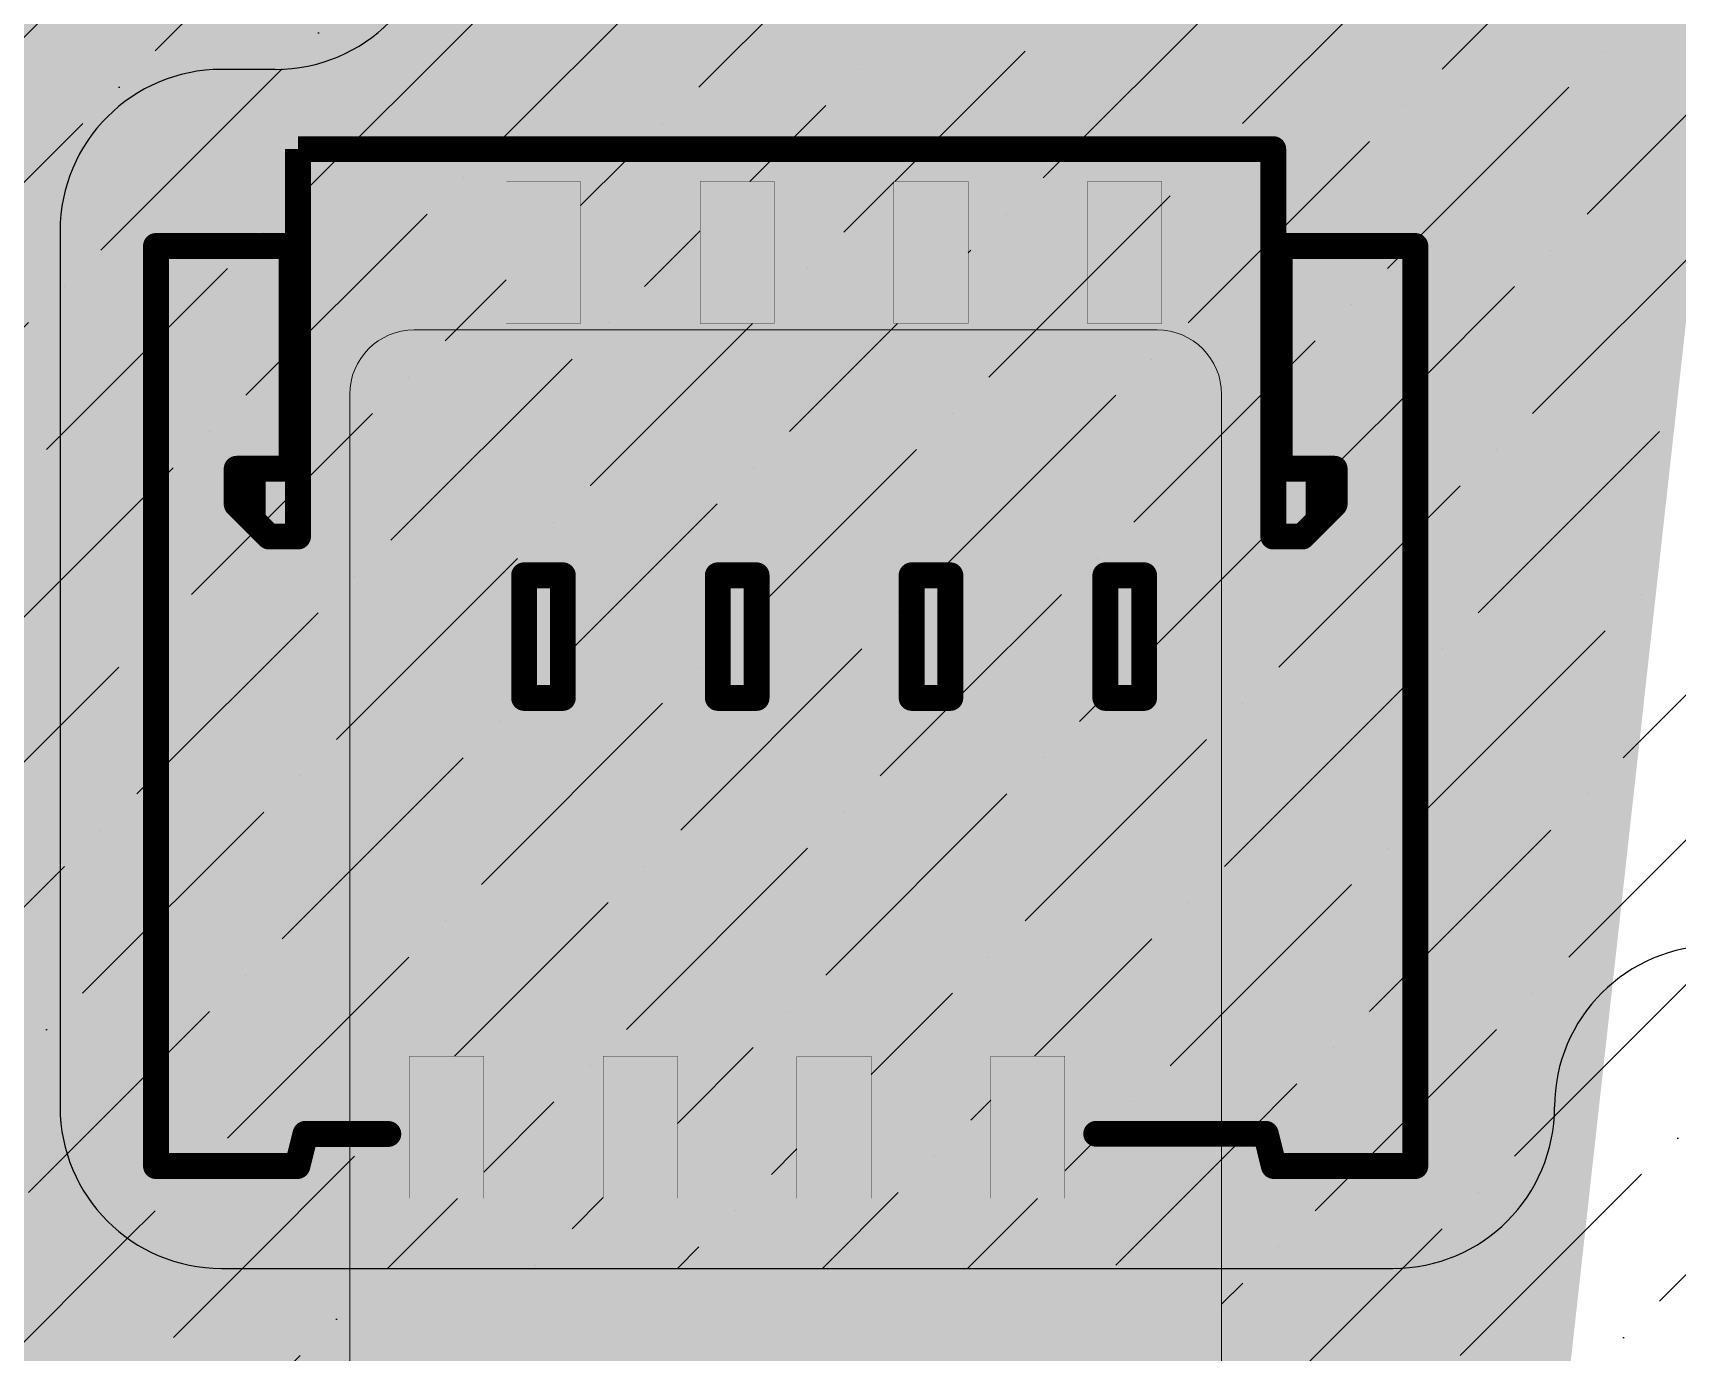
# Model space of a CAD drawing. Header units: millimetres. Extents: x 13 to 345, y 14 to 248.
# Drawn here: x 213.2 to 218.29, y 150.25 to 154.33 of the extents above; entities that cross this region are included whole.
import ezdxf

# ---------------------------------------------------------------- set-up
doc = ezdxf.new("R2010")
doc.units = ezdxf.units.MM
doc.layers.add('FPC', color=30, linetype='Continuous', lineweight=18)

msp = doc.modelspace()

# ---------------------------------------------------------------- hatches: boundary and pattern name
at = {"true_color": 0x2776bb}
h = msp.add_hatch(dxfattribs=at)
h.set_pattern_fill('ANGLE', color=152, scale=0.1)
h.set_pattern_definition([(0, (0, 0), (0, 0.6985), [0.508, -0.1905]), (90, (0, 0), (-0.6985, 4e-17), [0.508, -0.1905])])
h.paths.add_polyline_path([(236.1069, 164.9548, -1), (236.1064, 164.9548, -1), (236.1069, 164.9548), (236.1067, 164.9548, -0.414214), (237.1067, 163.9548), (237.1067, 141.6595, -0.414214), (236.9067, 141.4595), (229.7473, 141.4595, -0.199032), (229.3936, 141.6061), (229.0845, 141.9155), (228.8268, 141.5934, 0.170304), (228.761, 141.406), (228.761, 137.9391, -0.32721), (228.4116, 137.4623), (227.2575, 137.0979, 0.32721), (226.908, 136.6211), (226.908, 136.5795), (242.366, 136.5795), (242.366, 159.7189), (242.366, 166.7692), (242.366, 187.5395), (226.906, 187.5395), (226.906, 165.9548, 0.414382), (227.9066, 164.9548)])
h.paths.add_polyline_path([(231.0297, 187.9981), (235.8728, 187.9981), (235.8728, 190.2954), (231.0297, 190.2954)], flags=9)
h.paths.add_polyline_path([(210.6333, 187.9428), (215.4763, 187.9428), (215.4763, 190.2401), (210.6333, 190.2401)], flags=9)
edge = h.paths.add_edge_path()
edge.add_line((217.251, 141.6387), (217.251, 136.5795))
edge.add_line((217.251, 136.5795), (219.704, 136.5795))
edge.add_line((219.704, 136.5795), (219.704, 136.6211))
edge.add_arc((219.204, 136.6211), 0.5, 0, 72.4744)
edge.add_line((219.3546, 137.0979), (218.2005, 137.4623))
edge.add_arc((218.351, 137.9391), 0.5, 180, 252.4744, ccw=False)
edge.add_line((217.851, 137.9391), (217.851, 141.406))
edge.add_arc((217.551, 141.406), 0.3, 0, 38.6598)
edge.add_line((217.7853, 141.5934), (217.5276, 141.9155))
edge.add_line((217.5276, 141.9155), (217.251, 141.6387))
edge = h.paths.add_edge_path()
edge.add_line((207.2658, 148.2174), (209.5027, 148.2174))
edge.add_line((209.5027, 148.2174), (209.5027, 163.9548))
edge.add_arc((210.5027, 163.9548), 1, 90, 180, ccw=False)
edge.add_line((210.5027, 164.9548), (218.706, 164.9548))
edge.add_arc((218.706, 165.9548), 1, 270, 360)
edge.add_line((219.706, 165.9548), (219.706, 187.5395))
edge.add_line((219.706, 187.5395), (204.246, 187.5395))
edge.add_line((204.246, 187.5395), (204.246, 136.5795))
edge.add_line((204.246, 136.5795), (206.9658, 136.5795))
edge.add_line((206.9658, 136.5795), (206.9658, 147.9174))
edge.add_arc((207.2658, 147.9174), 0.3, 90.0001, 180, ccw=False)
h = msp.add_hatch(color=2)
h.dxf.hatch_style = 1
h.paths.add_polyline_path([(219.206, 189.8395), (227.406, 189.8395)], flags=17)
edge = h.paths.add_edge_path(flags=16)
edge.add_arc((236.1067, 164.9548), 0.000249, 180, 360)
edge.add_arc((236.1067, 164.9548), 0.000249, 360, 540)
edge = h.paths.add_edge_path(flags=17)
edge.add_arc((236.1067, 164.9548), 0.000249, 180, 360)
edge.add_arc((236.1067, 164.9548), 0.000249, 360, 540)
edge = h.paths.add_edge_path()
edge.add_line((219.706, 165.9549), (219.706, 185.8575))
edge.add_arc((219.506, 185.8575), 0.2, 360, 450)
edge.add_line((219.506, 186.0575), (219.206, 186.0575))
edge.add_arc((219.206, 186.2575), 0.2, 180, 270, ccw=False)
edge.add_line((219.006, 186.2575), (219.006, 189.6395))
edge.add_arc((219.206, 189.6395), 0.2, 450, 540, ccw=False)
edge.add_arc((210.5027, 143.8359), 1, 180, 235.767, ccw=False)
edge.add_line((209.5027, 143.8359), (209.5027, 163.9548))
edge.add_arc((210.5027, 163.9548), 1, 90, 180, ccw=False)
edge.add_line((210.5027, 164.9548), (218.706, 164.9548))
edge.add_arc((218.706, 165.9548), 1, 270, 360)
edge.add_line((217.1432, 142.8359), (210.5054, 142.8359))
edge.add_arc((210.5054, 143.8359), 1, 180, 270, ccw=False)
edge.add_line((209.5054, 143.8359), (209.5054, 163.9548))
edge.add_arc((210.5054, 163.9548), 1, 90, 180, ccw=False)
edge.add_line((236.1067, 142.8359), (210.5054, 142.8359))
edge.add_line((229.4689, 142.8359), (236.1067, 142.8359))
edge.add_arc((236.1067, 143.8359), 1, 270, 360)
edge.add_line((237.1067, 143.8359), (237.1067, 163.9548))
edge.add_arc((236.1067, 163.9548), 1, 360, 450)
edge.add_line((226.906, 165.9549), (226.906, 185.8575))
edge.add_arc((227.106, 185.8575), 0.2, 450, 540, ccw=False)
edge.add_line((227.106, 186.0575), (227.406, 186.0575))
edge.add_arc((227.406, 186.2575), 0.2, 270, 360)
edge.add_line((227.606, 186.2575), (227.606, 189.6395))
edge.add_arc((227.406, 189.6395), 0.2, 360, 450)
h = msp.add_hatch(color=2)
h.dxf.hatch_style = 1
h.paths.add_polyline_path([(219.206, 189.8395), (227.406, 189.8395)], flags=17)
edge = h.paths.add_edge_path(flags=16)
edge.add_arc((236.1067, 164.9548), 0.000249, 180, 360)
edge.add_arc((236.1067, 164.9548), 0.000249, 360, 540)
edge = h.paths.add_edge_path(flags=17)
edge.add_arc((236.1067, 164.9548), 0.000249, 180, 360)
edge.add_arc((236.1067, 164.9548), 0.000249, 360, 540)
edge = h.paths.add_edge_path()
edge.add_line((219.706, 165.9549), (219.706, 185.8575))
edge.add_arc((219.506, 185.8575), 0.2, 360, 450)
edge.add_line((219.506, 186.0575), (219.206, 186.0575))
edge.add_arc((219.206, 186.2575), 0.2, 180, 270, ccw=False)
edge.add_line((219.006, 186.2575), (219.006, 189.6395))
edge.add_arc((219.206, 189.6395), 0.2, 450, 540, ccw=False)
edge.add_arc((210.5027, 143.8359), 1, 180, 235.767, ccw=False)
edge.add_line((209.5027, 143.8359), (209.5027, 163.9548))
edge.add_arc((210.5027, 163.9548), 1, 90, 180, ccw=False)
edge.add_line((210.5027, 164.9548), (218.706, 164.9548))
edge.add_arc((218.706, 165.9548), 1, 270, 360)
edge.add_line((217.1432, 142.8359), (210.5054, 142.8359))
edge.add_arc((210.5054, 143.8359), 1, 180, 270, ccw=False)
edge.add_line((209.5054, 143.8359), (209.5054, 163.9548))
edge.add_arc((210.5054, 163.9548), 1, 90, 180, ccw=False)
edge.add_line((236.1067, 142.8359), (210.5054, 142.8359))
edge.add_line((229.4689, 142.8359), (236.1067, 142.8359))
edge.add_arc((236.1067, 143.8359), 1, 270, 360)
edge.add_line((237.1067, 143.8359), (237.1067, 163.9548))
edge.add_arc((236.1067, 163.9548), 1, 360, 450)
edge.add_line((226.906, 165.9549), (226.906, 185.8575))
edge.add_arc((227.106, 185.8575), 0.2, 450, 540, ccw=False)
edge.add_line((227.106, 186.0575), (227.406, 186.0575))
edge.add_arc((227.406, 186.2575), 0.2, 270, 360)
edge.add_line((227.606, 186.2575), (227.606, 189.6395))
edge.add_arc((227.406, 189.6395), 0.2, 360, 450)
edge.add_line((226.906, 185.0575), (219.706, 185.0575))
at = {"true_color": 0xf26722}
h = msp.add_hatch(dxfattribs=at)
h.set_pattern_fill('ANSI36', color=30, scale=0.1, angle=180)
h.set_pattern_definition([(225, (291.20086, 271.86237), (-0.1683798, -0.6173926), [0.79375, -0.15875, 0, -0.15875])])
h.paths.add_polyline_path([(223.2183, 152.0063, -0.414214), (222.7183, 151.5063), (218.4114, 151.5063, 0.414214), (217.9114, 151.0063, -0.414214), (217.4114, 150.5063), (213.7835, 150.5063, -0.414214), (213.2835, 151.0063), (213.2835, 153.72, -0.414214), (213.7835, 154.22), (213.9499, 154.22, 0.414214), (214.4499, 154.72), (214.4499, 161.2894, -0.414214), (214.9499, 161.7894), (222.7183, 161.7894, -0.414214), (223.2183, 161.2894)], flags=16)
h.paths.add_polyline_path([(222.7521, 156.8081), (222.7521, 156.5081), (222.4021, 156.5081), (222.4021, 156.8081)], flags=0)
h.paths.add_polyline_path([(222.7521, 157.2374), (222.4021, 157.2374), (222.4021, 157.5373), (222.7521, 157.5373)], flags=0)
h.paths.add_polyline_path([(222.7521, 156.2082), (222.7521, 155.9082), (222.4021, 155.9082), (222.4021, 156.2082)], flags=0)
h.paths.add_polyline_path([(222.7521, 157.8373), (222.4021, 157.8373), (222.4021, 158.1373), (222.7521, 158.1373)], flags=0)
h.paths.add_polyline_path([(222.7521, 155.4789), (222.7521, 155.179), (222.4021, 155.179), (222.4021, 155.4789)], flags=0)
h.paths.add_polyline_path([(222.7521, 158.5665), (222.4021, 158.5665), (222.4021, 158.8665), (222.7521, 158.8665)], flags=0)
h.paths.add_polyline_path([(222.7521, 154.879), (222.7521, 154.579), (222.4021, 154.579), (222.4021, 154.879)], flags=0)
h.paths.add_polyline_path([(222.7521, 159.1665), (222.4021, 159.1665), (222.4021, 159.4664), (222.7521, 159.4664)], flags=0)
h.paths.add_polyline_path([(222.7521, 154.1498), (222.7521, 153.8498), (222.4021, 153.8498), (222.4021, 154.1498)], flags=0)
h.paths.add_polyline_path([(222.7521, 159.8957), (222.4021, 159.8957), (222.4021, 160.1957), (222.7521, 160.1957)], flags=0)
h.paths.add_polyline_path([(222.7521, 153.5498), (222.7521, 153.2499), (222.4021, 153.2499), (222.4021, 153.5498)], flags=0)
h.paths.add_polyline_path([(222.7521, 160.4956), (222.4021, 160.4956), (222.4021, 160.7956), (222.7521, 160.7956)], flags=0)
h.paths.add_polyline_path([(222.7521, 152.8206), (222.7521, 152.5206), (222.4021, 152.5206), (222.4021, 152.8206)], flags=0)
h.paths.add_polyline_path([(221.9071, 156.8081), (221.9071, 156.5081), (221.5571, 156.5081), (221.5571, 156.8081)], flags=0)
h.paths.add_polyline_path([(221.9071, 156.2082), (221.9071, 155.9082), (221.5571, 155.9082), (221.5571, 156.2082)], flags=0)
h.paths.add_polyline_path([(221.9071, 155.4879), (221.9071, 155.188), (221.5571, 155.188), (221.5571, 155.4879)], flags=0)
h.paths.add_polyline_path([(221.9071, 154.888), (221.9071, 154.588), (221.5571, 154.588), (221.5571, 154.888)], flags=0)
h.paths.add_polyline_path([(222.7521, 152.2207), (222.7521, 151.9207), (222.4021, 151.9207), (222.4021, 152.2207)], flags=0)
h.paths.add_polyline_path([(221.9071, 154.1498), (221.9071, 153.8498), (221.5571, 153.8498), (221.5571, 154.1498)], flags=0)
h.paths.add_polyline_path([(221.9391, 159.8957), (221.5891, 159.8957), (221.5891, 160.1957), (221.9391, 160.1957)], flags=0)
h.paths.add_polyline_path([(221.9071, 153.5498), (221.9071, 153.2499), (221.5571, 153.2499), (221.5571, 153.5498)], flags=0)
h.paths.add_polyline_path([(221.9391, 160.4956), (221.5891, 160.4956), (221.5891, 160.7956), (221.9391, 160.7956)], flags=0)
h.paths.add_polyline_path([(221.9071, 152.8206), (221.9071, 152.5206), (221.5571, 152.5206), (221.5571, 152.8206)], flags=0)
h.paths.add_polyline_path([(221.1101, 156.7388), (220.6101, 156.7388), (220.6101, 157.2388), (221.1101, 157.2388)], flags=0)
h.paths.add_polyline_path([(221.1101, 156.3244), (221.1101, 155.8244), (220.6101, 155.8244), (220.6101, 156.3244)], flags=0)
h.paths.add_polyline_path([(221.0641, 155.4879), (221.0641, 155.188), (220.7141, 155.188), (220.7141, 155.4879)], flags=0)
h.paths.add_polyline_path([(221.9071, 152.2207), (221.9071, 151.9207), (221.5571, 151.9207), (221.5571, 152.2207)], flags=0)
h.paths.add_polyline_path([(221.0641, 154.888), (221.0641, 154.588), (220.7141, 154.588), (220.7141, 154.888)], flags=0)
h.paths.add_polyline_path([(220.9351, 159.9326), (220.6351, 159.9326), (220.6351, 160.1626), (220.9351, 160.1626)], flags=0)
h.paths.add_polyline_path([(220.9351, 160.3126), (220.6351, 160.3126), (220.6351, 160.5426), (220.9351, 160.5426)], flags=0)
h.paths.add_polyline_path([(220.6081, 154.1498), (220.6081, 153.8498), (220.2581, 153.8498), (220.2581, 154.1498)], flags=0)
h.paths.add_polyline_path([(220.6081, 153.5498), (220.6081, 153.2499), (220.2581, 153.2499), (220.2581, 153.5498)], flags=0)
h.paths.add_polyline_path([(219.9701, 156.3798), (219.4701, 156.3798), (219.4701, 156.8798), (219.9701, 156.8798)], flags=0)
h.paths.add_polyline_path([(220.6081, 152.8206), (220.6081, 152.5206), (220.2581, 152.5206), (220.2581, 152.8206)], flags=0)
h.paths.add_polyline_path([(219.9701, 155.9654), (219.9701, 155.4654), (219.4701, 155.4654), (219.4701, 155.9654)], flags=0)
h.paths.add_polyline_path([(220.1381, 159.9164), (219.6381, 159.9164), (219.6381, 160.4164), (220.1381, 160.4164)], flags=0)
h.paths.add_polyline_path([(220.6081, 152.2207), (220.6081, 151.9207), (220.2581, 151.9207), (220.2581, 152.2207)], flags=0)
h.paths.add_polyline_path([(220.1381, 160.8308), (219.6381, 160.8308), (219.6381, 161.3308), (220.1381, 161.3308)], flags=0)
h.paths.add_polyline_path([(219.8031, 153.8796), (219.8031, 153.6496), (219.5031, 153.6496), (219.5031, 153.8796)], flags=0)
h.paths.add_polyline_path([(219.8031, 153.4996), (219.8031, 153.2696), (219.5031, 153.2696), (219.5031, 153.4996)], flags=0)
h.paths.add_polyline_path([(219.2221, 157.6416, 1), (219.2621, 157.6416, 1)], flags=0)
h.paths.add_polyline_path([(219.8534, 152.8206), (219.8534, 152.5206), (219.5034, 152.5206), (219.5034, 152.8206)], flags=0)
h.paths.add_polyline_path([(218.9071, 157.8616, -1), (219.1371, 157.8616, -1)], flags=0)
h.paths.add_polyline_path([(218.9071, 158.2616, -1), (219.1371, 158.2616, -1)], flags=0)
h.paths.add_polyline_path([(219.8534, 152.2207), (219.8534, 151.9207), (219.5034, 151.9207), (219.5034, 152.2207)], flags=0)
h.paths.add_polyline_path([(218.9071, 158.6616, -1), (219.1371, 158.6616, -1)], flags=0)
h.paths.add_polyline_path([(218.9071, 159.0616, -1), (219.1371, 159.0616, -1)], flags=0)
h.paths.add_polyline_path([(218.8906, 156.3798), (218.3906, 156.3798), (218.3906, 156.8798), (218.8906, 156.8798)], flags=0)
h.paths.add_polyline_path([(219.2441, 159.9164), (218.7441, 159.9164), (218.7441, 160.4164), (219.2441, 160.4164)], flags=0)
h.paths.add_polyline_path([(218.8906, 155.9654), (218.8906, 155.4654), (218.3906, 155.4654), (218.3906, 155.9654)], flags=0)
h.paths.add_polyline_path([(219.0961, 154.1498), (219.0961, 153.8498), (218.7461, 153.8498), (218.7461, 154.1498)], flags=0)
h.paths.add_polyline_path([(219.0961, 153.5498), (219.0961, 153.2499), (218.7461, 153.2499), (218.7461, 153.5498)], flags=0)
h.paths.add_polyline_path([(218.5071, 157.8616, -1), (218.7371, 157.8616, -1)], flags=0)
h.paths.add_polyline_path([(218.5071, 158.2616, -1), (218.7371, 158.2616, -1)], flags=0)
h.paths.add_polyline_path([(219.2441, 160.8308), (218.7441, 160.8308), (218.7441, 161.3308), (219.2441, 161.3308)], flags=0)
h.paths.add_polyline_path([(218.5071, 158.6616, -1), (218.7371, 158.6616, -1)], flags=0)
h.paths.add_polyline_path([(218.5071, 159.0616, -1), (218.7371, 159.0616, -1)], flags=0)
h.paths.add_polyline_path([(219.0961, 152.8206), (219.0961, 152.5206), (218.7461, 152.5206), (218.7461, 152.8206)], flags=0)
h.paths.add_polyline_path([(219.0961, 152.2207), (219.0961, 151.9207), (218.7461, 151.9207), (218.7461, 152.2207)], flags=0)
h.paths.add_polyline_path([(218.1071, 157.8616, -1), (218.3371, 157.8616, -1)], flags=0)
h.paths.add_polyline_path([(218.1071, 158.2616, -1), (218.3371, 158.2616, -1)], flags=0)
h.paths.add_polyline_path([(218.1071, 158.6616, -1), (218.3371, 158.6616, -1)], flags=0)
h.paths.add_polyline_path([(218.1071, 159.0616, -1), (218.3371, 159.0616, -1)], flags=0)
h.paths.add_polyline_path([(218.3991, 159.9427), (218.0491, 159.9427), (218.0491, 160.2427), (218.3991, 160.2427)], flags=0)
h.paths.add_polyline_path([(217.7071, 157.8616, -1), (217.9371, 157.8616, -1)], flags=0)
h.paths.add_polyline_path([(218.3991, 160.5426), (218.0491, 160.5426), (218.0491, 160.8426), (218.3991, 160.8426)], flags=0)
h.paths.add_polyline_path([(217.7071, 158.2616, -1), (217.9371, 158.2616, -1)], flags=0)
h.paths.add_polyline_path([(217.7071, 158.6616, -1), (217.9371, 158.6616, -1)], flags=0)
h.paths.add_polyline_path([(217.8111, 156.3798), (217.3111, 156.3798), (217.3111, 156.8798), (217.8111, 156.8798)], flags=0)
h.paths.add_polyline_path([(217.8111, 155.9654), (217.8111, 155.4654), (217.3111, 155.4654), (217.3111, 155.9654)], flags=0)
h.paths.add_polyline_path([(217.7071, 159.0616, -1), (217.9371, 159.0616, -1)], flags=0)
h.paths.add_polyline_path([(217.6911, 159.9164), (217.1911, 159.9164), (217.1911, 160.4164), (217.6911, 160.4164)], flags=0)
h.paths.add_polyline_path([(217.5362, 159.4145, -0.574069), (217.4415, 159.3592, -0.574069), (217.3468, 159.4145, -0.574069), (217.4415, 159.4698, -0.574069)], flags=0)
h.paths.add_polyline_path([(217.4727, 159.4145, -1), (217.4103, 159.4145, -1)], flags=0)
h.paths.add_polyline_path([(217.0603, 152.7732, 1), (217.0203, 152.7732, 1)], flags=0)
h.paths.add_polyline_path([(217.0203, 153.0132, -1), (217.0603, 153.0132, -1)], flags=0)
h.paths.add_polyline_path([(217.0221, 150.8232, 1), (217.0621, 150.8232, 1)], flags=0)
h.paths.add_polyline_path([(217.5003, 153.6732, -1), (217.4603, 153.6732, -1)], flags=0)
h.paths.add_polyline_path([(217.6911, 160.8308), (217.1911, 160.8308), (217.1911, 161.3308), (217.6911, 161.3308)], flags=0)
h.paths.add_polyline_path([(216.8442, 160.0182, -1.390484), (216.7903, 160.0363), (214.5378, 160.0363), (214.5257, 160.0182), (216.7842, 160.0182, -1)], flags=0)
h.paths.add_polyline_path([(216.8143, 160.0482), (216.8143, 159.9882, 0.996619)], flags=0)
h.paths.add_polyline_path([(216.8442, 156.8963, -1), (216.7842, 156.8963, -1)], flags=0)
h.paths.add_polyline_path([(214.0003, 153.0132, 0.629016), (213.9803, 152.9832, 1), (214.0203, 152.9832, 0.629016), (214.0403, 153.0132, 1)], flags=0)
h.paths.add_polyline_path([(217.0603, 153.9732, -1), (217.0203, 153.9732, -1)], flags=0)
h.paths.add_polyline_path([(217.2103, 152.9832, 1), (217.2503, 152.9832, 1)], flags=0)
h.paths.add_polyline_path([(217.2503, 152.9832, -1), (217.2103, 152.9832, -1)], flags=0)
h.paths.add_polyline_path([(217.2503, 152.8732, -1), (217.2103, 152.8732, -1)], flags=0)
h.paths.add_polyline_path([(217.1503, 152.7732, -1), (217.1103, 152.7732, -1)], flags=0)
h.paths.add_polyline_path([(216.5771, 157.1066), (214.7771, 157.1066), (214.7771, 157.9066), (216.5771, 157.9066)], flags=0)
h.paths.add_polyline_path([(217.0603, 152.7732, -1), (217.0203, 152.7732, -1)], flags=0)
h.paths.add_polyline_path([(216.4451, 156.6936), (216.4451, 156.0936), (216.0451, 156.0936), (216.0451, 156.6936)], flags=0)
h.paths.add_polyline_path([(216.4583, 155.8296), (216.4583, 155.3296), (215.9583, 155.3296), (215.9583, 155.8296)], flags=0)
h.paths.add_polyline_path([(216.6955, 153.8732, -1), (216.695, 153.8732, -1)], flags=0)
h.paths.add_polyline_path([(216.6955, 153.4332, -1), (216.695, 153.4332, -1)], flags=0)
h.paths.add_polyline_path([(216.4653, 153.8732), (216.4655, 153.8732, -0.414214), (216.4653, 153.873), (216.4653, 153.4332), (216.4655, 153.4332, -0.415709), (216.4653, 153.433)], flags=0)
h.paths.add_polyline_path([(216.4655, 153.4332, -1), (216.465, 153.4332, -1)], flags=0)
h.paths.add_polyline_path([(216.4655, 153.8732, -1), (216.465, 153.8732, -1)], flags=0)
h.paths.add_polyline_path([(216.5771, 159.0066), (214.7771, 159.0066), (214.7771, 159.8066), (216.5771, 159.8066)], flags=0)
h.paths.add_polyline_path([(217.5003, 150.8232, -1), (217.4603, 150.8232, -1)], flags=0)
h.paths.add_polyline_path([(216.6731, 160.3896), (216.0731, 160.3896), (216.0731, 160.7896), (216.6731, 160.7896)], flags=0)
h.paths.add_polyline_path([(216.6203, 152.6532, 1), (216.6603, 152.6532, 1)], flags=0)
h.paths.add_polyline_path([(216.6603, 152.6532, -1), (216.6203, 152.6532, -1)], flags=0)
h.paths.add_polyline_path([(216.6731, 161.0896), (216.0731, 161.0896), (216.0731, 161.4896), (216.6731, 161.4896)], flags=0)
h.paths.add_polyline_path([(216.6603, 152.2732, -1), (216.6203, 152.2732, -1)], flags=0)
h.paths.add_polyline_path([(216.5403, 152.6532, -1), (216.5003, 152.6532, -1)], flags=0)
h.paths.add_polyline_path([(217.0621, 150.8232, -1), (217.0221, 150.8232, -1)], flags=0)
h.paths.add_polyline_path([(216.5403, 152.2732, -1), (216.5003, 152.2732, -1)], flags=0)
h.paths.add_polyline_path([(216.0955, 153.8732, -1), (216.095, 153.8732, -1)], flags=0)
h.paths.add_polyline_path([(216.0955, 153.4332, -1), (216.095, 153.4332, -1)], flags=0)
h.paths.add_polyline_path([(216.0953, 153.8732), (216.0953, 153.4332), (215.8653, 153.4332), (215.8653, 153.8732), (215.8653, 153.8732), (216.0953, 153.8732)], flags=0)
h.paths.add_polyline_path([(215.8655, 153.4332, -1), (215.865, 153.4332, -1)], flags=0)
h.paths.add_polyline_path([(215.7451, 156.6936), (215.7451, 156.0936), (215.3451, 156.0936), (215.3451, 156.6936)], flags=0)
h.paths.add_polyline_path([(215.8655, 153.8732, -1), (215.865, 153.8732, -1)], flags=0)
h.paths.add_polyline_path([(216.0203, 152.6532, 1), (216.0603, 152.6532, 1)], flags=0)
h.paths.add_polyline_path([(216.0603, 152.6532, -1), (216.0203, 152.6532, -1)], flags=0)
h.paths.add_polyline_path([(215.5439, 155.8296), (215.5439, 155.3296), (215.0439, 155.3296), (215.0439, 155.8296)], flags=0)
h.paths.add_polyline_path([(216.0603, 152.2732, -1), (216.0203, 152.2732, -1)], flags=0)
h.paths.add_polyline_path([(215.8241, 160.3896), (215.2241, 160.3896), (215.2241, 160.7896), (215.8241, 160.7896)], flags=0)
h.paths.add_polyline_path([(215.9403, 152.6532, -1), (215.9003, 152.6532, -1)], flags=0)
h.paths.add_polyline_path([(216.3955, 151.1632, -1), (216.395, 151.1632, -1)], flags=0)
h.paths.add_polyline_path([(216.1655, 151.1632, -1), (216.165, 151.1632, -1)], flags=0)
h.paths.add_polyline_path([(216.3953, 151.1632), (216.3953, 150.7232), (216.1653, 150.7232), (216.1653, 151.1632), (216.1653, 151.1632), (216.3953, 151.1632)], flags=0)
h.paths.add_polyline_path([(215.9403, 152.2732, -1), (215.9003, 152.2732, -1)], flags=0)
h.paths.add_polyline_path([(215.8241, 161.0896), (215.2241, 161.0896), (215.2241, 161.4896), (215.8241, 161.4896)], flags=0)
h.paths.add_polyline_path([(215.4955, 153.8732, -1), (215.495, 153.8732, -1)], flags=0)
h.paths.add_polyline_path([(215.4955, 153.4332, -1), (215.495, 153.4332, -1)], flags=0)
h.paths.add_polyline_path([(215.4953, 153.8732), (215.4953, 153.4332), (215.2653, 153.4332), (215.2653, 153.8732), (215.2653, 153.8732), (215.4953, 153.8732)], flags=0)
h.paths.add_polyline_path([(215.2655, 153.4332, -1), (215.265, 153.4332, -1)], flags=0)
h.paths.add_polyline_path([(215.2655, 153.8732, -1), (215.265, 153.8732, -1)], flags=0)
h.paths.add_polyline_path([(215.4203, 152.6532, 1), (215.4603, 152.6532, 1)], flags=0)
h.paths.add_polyline_path([(215.4603, 152.6532, -1), (215.4203, 152.6532, -1)], flags=0)
h.paths.add_polyline_path([(215.4603, 152.2732, -1), (215.4203, 152.2732, -1)], flags=0)
h.paths.add_polyline_path([(215.7955, 151.1632, -1), (215.795, 151.1632, -1)], flags=0)
h.paths.add_polyline_path([(215.5655, 151.1632, -1), (215.565, 151.1632, -1)], flags=0)
h.paths.add_polyline_path([(215.7953, 151.1632), (215.7953, 150.7232), (215.5653, 150.7232), (215.5653, 151.1632), (215.5653, 151.1632), (215.7953, 151.1632)], flags=0)
h.paths.add_polyline_path([(215.3403, 152.6532, -1), (215.3003, 152.6532, -1)], flags=0)
h.paths.add_polyline_path([(215.3403, 152.2732, -1), (215.3003, 152.2732, -1)], flags=0)
h.paths.add_polyline_path([(214.6655, 153.8732, -1), (214.665, 153.8732, -1)], flags=0)
h.paths.add_polyline_path([(214.8955, 153.8732, -1), (214.895, 153.8732, -1)], flags=0)
h.paths.add_polyline_path([(214.8953, 153.8732), (214.8953, 153.4332), (214.6653, 153.4332), (214.6653, 153.8732), (214.6653, 153.8732), (214.8953, 153.8732)], flags=0)
h.paths.add_polyline_path([(214.8955, 153.4332, -1), (214.895, 153.4332, -1)], flags=0)
h.paths.add_polyline_path([(214.6655, 153.4332, -1), (214.665, 153.4332, -1)], flags=0)
h.paths.add_polyline_path([(214.9411, 160.4347), (214.5911, 160.4347), (214.5911, 160.7347), (214.9411, 160.7347)], flags=0)
h.paths.add_polyline_path([(214.9411, 161.0346), (214.5911, 161.0346), (214.5911, 161.3346), (214.9411, 161.3346)], flags=0)
h.paths.add_polyline_path([(214.8203, 152.6532, 1), (214.8603, 152.6532, 1)], flags=0)
h.paths.add_polyline_path([(214.8603, 152.6532, -1), (214.8203, 152.6532, -1)], flags=0)
h.paths.add_polyline_path([(215.1955, 151.1632, -1), (215.195, 151.1632, -1)], flags=0)
h.paths.add_polyline_path([(215.1953, 151.1632), (215.1953, 150.7232), (214.9653, 150.7232), (214.9653, 151.1632), (214.9653, 151.1632), (215.1953, 151.1632)], flags=0)
h.paths.add_polyline_path([(214.8603, 152.2732, -1), (214.8203, 152.2732, -1)], flags=0)
h.paths.add_polyline_path([(214.7403, 152.6532, -1), (214.7003, 152.6532, -1)], flags=0)
h.paths.add_polyline_path([(214.7403, 152.2732, -1), (214.7003, 152.2732, -1)], flags=0)
h.paths.add_polyline_path([(214.9655, 151.1632, -1), (214.965, 151.1632, -1)], flags=0)
h.paths.add_polyline_path([(214.0203, 153.6732, -1), (213.9803, 153.6732, -1)], flags=0)
h.paths.add_polyline_path([(214.3655, 151.1632, -1), (214.365, 151.1632, -1)], flags=0)
h.paths.add_polyline_path([(214.5955, 151.1632, -1), (214.595, 151.1632, -1)], flags=0)
h.paths.add_polyline_path([(214.5953, 151.1632), (214.5953, 150.7232), (214.3653, 150.7232), (214.3653, 151.1632), (214.3653, 151.1632), (214.5953, 151.1632)], flags=0)
h.paths.add_polyline_path([(213.9803, 152.9832, 1), (214.0203, 152.9832, 1)], flags=0)
h.paths.add_polyline_path([(214.0403, 152.7732, -1), (214.0003, 152.7732, -1)], flags=0)
h.paths.add_polyline_path([(214.0312, 162.5495), (210.5072, 162.5463, -0.414485), (209.9066, 163.1463), (209.9066, 163.9373, -0.413943), (210.5061, 164.5373), (214.0301, 164.5405, -0.414485), (214.6306, 163.9405), (214.6306, 163.1495, -0.413943)], flags=16)
h.paths.add_polyline_path([(213.9503, 152.7732, -1), (213.9103, 152.7732, -1)], flags=0)
h.paths.add_polyline_path([(213.8503, 152.9832, -1), (213.8103, 152.9832, -1)], flags=0)
h.paths.add_polyline_path([(213.8503, 152.8732, -1), (213.8103, 152.8732, -1)], flags=0)
h.paths.add_polyline_path([(214.031, 162.7495), (210.507, 162.7463, -0.414485), (210.1066, 163.1463), (210.1066, 163.9373, -0.413943), (210.5062, 164.3373), (214.0302, 164.3405, -0.414485), (214.4306, 163.9405), (214.4306, 163.1495, -0.413943)], flags=0)
h.paths.add_polyline_path([(213.6003, 153.6732, -1), (213.5603, 153.6732, -1)], flags=0)
h.paths.add_polyline_path([(214.0384, 150.8232, -1), (213.9984, 150.8232, -1)], flags=0)
h.paths.add_polyline_path([(213.6003, 150.8232, -1), (213.5603, 150.8232, -1)], flags=0)
h.paths.add_polyline_path([(217.6245, 158.2625), (217.6245, 159.4093), (216.8571, 159.4093), (216.8571, 158.2625)], flags=8)
edge = h.paths.add_edge_path()
edge.add_line((217.251, 147.6396), (217.251, 145.4595))
edge.add_line((217.251, 145.4595), (237.1067, 145.4595))
edge.add_line((237.1067, 145.4595), (237.1067, 163.9548))
edge.add_arc((236.1067, 163.9548), 1, 0, 90)
edge.add_line((236.1067, 164.9548), (227.9066, 164.9548))
edge.add_arc((227.906, 165.9548), 1, 180, 270.033, ccw=False)
edge.add_line((226.906, 165.9548), (219.706, 165.9548))
edge.add_arc((218.706, 165.9548), 1, -90, 0, ccw=False)
edge.add_line((218.706, 164.9548), (210.5027, 164.9548))
edge.add_arc((210.5027, 163.9548), 1, 90, 180)
edge.add_line((209.5027, 163.9548), (209.5027, 148.2174))
edge.add_line((209.5027, 148.2174), (213.6803, 148.2174))
edge.add_arc((213.6803, 148.7174), 0.5, 270.0001, 360)
edge.add_line((214.1803, 148.7174), (214.1803, 150.5063))
edge.add_line((214.1803, 150.5063), (216.8803, 150.5063))
edge.add_line((216.8803, 150.5063), (216.8803, 148.4245))
edge.add_arc((217.3803, 148.4245), 0.5, 180, 225)
edge.add_line((217.0267, 148.071), (217.1046, 147.9931))
edge.add_arc((216.751, 147.6396), 0.5, 0, 45, ccw=False)
for points in [[(214.8953, 153.4332), (214.6653, 153.4332), (214.6653, 153.8732), (214.8953, 153.8732)], [(215.4953, 153.4332), (215.2653, 153.4332), (215.2653, 153.8732), (215.4953, 153.8732)], [(216.0953, 153.4332), (215.8653, 153.4332), (215.8653, 153.8732), (216.0953, 153.8732)], [(216.6953, 153.4332), (216.4653, 153.4332), (216.4653, 153.8732), (216.6953, 153.8732)], [(214.5953, 150.7232), (214.3653, 150.7232), (214.3653, 151.1632), (214.5953, 151.1632)], [(215.1953, 150.7232), (214.9653, 150.7232), (214.9653, 151.1632), (215.1953, 151.1632)], [(215.7953, 150.7232), (215.5653, 150.7232), (215.5653, 151.1632), (215.7953, 151.1632)], [(216.3953, 150.7232), (216.1653, 150.7232), (216.1653, 151.1632), (216.3953, 151.1632)]]:
    msp.add_hatch(color=1).paths.add_polyline_path(points)

# ---------------------------------------------------------------- linework, layer by layer
at = {"color": 30, "linetype": 'Continuous', "true_color": 0xf26722}
for p, q in [((218.124, 154.7823), (217.5628, 154.221)), ((215.8228, 154.7262), (215.2616, 154.1649)), ((217.5066, 154.6139), (216.9454, 154.0526)), ((215.2054, 154.5578), (214.6442, 153.9965)), ((216.8892, 154.4455), (216.328, 153.8843)), ((214.588, 154.3894), (214.0268, 153.8281)), ((218.573, 154.3333), (218.0118, 153.772)), ((216.2718, 154.2771), (215.868, 153.8732)), ((218.0679, 154.2771), (218.0679, 154.2771)), ((213.9701, 154.2205), (213.4094, 153.6597)), ((215.7667, 154.221), (215.7667, 154.221)), ((217.9556, 154.1649), (217.4837, 153.693)), ((215.6545, 154.1088), (215.4189, 153.8732)), ((217.4505, 154.1088), (217.4505, 154.1088)), ((215.1493, 154.0526), (215.1493, 154.0526)), ((217.3383, 153.9965), (216.777, 153.4352)), ((215.0371, 153.9404), (214.8953, 153.7986)), ((216.8331, 153.9404), (216.8331, 153.9404)), ((214.5319, 153.8843), (214.5319, 153.8843)), ((215.8653, 153.8706), (215.7106, 153.7159)), ((216.7209, 153.8281), (216.4653, 153.5725)), ((214.4197, 153.772), (213.8584, 153.2107)), ((216.2157, 153.772), (216.2157, 153.772)), ((215.2653, 153.7196), (215.0932, 153.5475)), ((213.9145, 153.7159), (213.9145, 153.7159)), ((217.4606, 153.6698), (217.3944, 153.6036)), ((218.4047, 153.7159), (217.8434, 153.1546)), ((216.1035, 153.6597), (216.0953, 153.6516)), ((217.8995, 153.6597), (217.8995, 153.6597)), ((213.8023, 153.6036), (213.2835, 153.0849)), ((214.6653, 153.5686), (214.4758, 153.3791)), ((215.5983, 153.6036), (215.5983, 153.6036)), ((216.4653, 153.5725), (216.1596, 153.2669)), ((213.2971, 153.5475), (213.2971, 153.5475)), ((217.7873, 153.5475), (217.4803, 153.2405)), ((217.2821, 153.4914), (217.2821, 153.4914)), ((215.428, 153.4332), (214.9248, 152.9301)), ((214.9809, 153.4352), (214.9809, 153.4352)), ((215.877, 153.4332), (215.5422, 153.0985)), ((217.1699, 153.3791), (216.6086, 152.8178)), ((214.8687, 153.323), (214.3074, 152.7617)), ((216.6647, 153.323), (216.6647, 153.323)), ((214.3635, 153.2669), (214.3635, 153.2669)), ((216.5525, 153.2107), (215.995, 152.6532)), ((217.4803, 153.2405), (217.2403, 153.0005)), ((214.2513, 153.1546), (213.69, 152.5933)), ((216.0473, 153.1546), (216.0473, 153.1546)), ((213.7461, 153.0985), (213.7461, 153.0985)), ((218.2363, 153.0985), (217.675, 152.5372)), ((215.9351, 153.0424), (215.4403, 152.5475)), ((217.7311, 153.0424), (217.7311, 153.0424)), ((213.6339, 152.9862), (213.2835, 152.6359)), ((215.4299, 152.9862), (215.4299, 152.9862)), ((217.6189, 152.9301), (217.4803, 152.7915)), ((215.3177, 152.874), (214.8403, 152.3966)), ((214.8126, 152.8178), (214.8126, 152.8178)), ((217.0015, 152.7617), (216.6403, 152.4005)), ((217.4803, 152.7915), (217.0576, 152.3688)), ((214.7003, 152.7056), (214.139, 152.1443)), ((216.4964, 152.7056), (216.4964, 152.7056)), ((214.1952, 152.6495), (214.1952, 152.6495)), ((218.6853, 152.6495), (218.124, 152.0882)), ((216.3841, 152.5933), (216.0598, 152.2691)), ((218.1802, 152.5933), (218.1802, 152.5933)), ((214.0829, 152.5372), (213.5216, 151.9759)), ((215.879, 152.5372), (215.879, 152.5372)), ((213.5778, 152.4811), (213.5778, 152.4811)), ((218.0679, 152.4811), (217.5066, 151.9198)), ((215.7667, 152.425), (215.2054, 151.8637)), ((217.5628, 152.425), (217.5628, 152.425)), ((213.4655, 152.3688), (213.2835, 152.1868)), ((215.2616, 152.3688), (215.2616, 152.3688)), ((217.4505, 152.3127), (216.8892, 151.7514)), ((215.1493, 152.2566), (214.588, 151.6953)), ((216.0444, 152.2537), (215.8228, 152.0321)), ((216.503, 152.2632), (216.4402, 152.2005)), ((216.9454, 152.2566), (216.9454, 152.2566)), ((214.6442, 152.2005), (214.6442, 152.2005)), ((216.8331, 152.1443), (216.2718, 151.5831)), ((214.5319, 152.0882), (213.9707, 151.5269)), ((216.328, 152.0882), (216.328, 152.0882)), ((214.0268, 152.0321), (214.0268, 152.0321)), ((218.5169, 152.0321), (217.9556, 151.4708)), ((216.2157, 151.9759), (215.6545, 151.4147)), ((218.0118, 151.9759), (218.0118, 151.9759)), ((213.9145, 151.9198), (213.3533, 151.3586)), ((215.7106, 151.9198), (215.7106, 151.9198)), ((213.4094, 151.8637), (213.4094, 151.8637)), ((217.8995, 151.8637), (217.4803, 151.4445)), ((215.5983, 151.8076), (215.0371, 151.2463)), ((217.3944, 151.8076), (217.3944, 151.8076)), ((213.2971, 151.7514), (213.2835, 151.7378)), ((215.0932, 151.7514), (215.0932, 151.7514)), ((217.2821, 151.6953), (216.7209, 151.134)), ((214.9809, 151.6392), (214.505, 151.1632)), ((216.777, 151.6392), (216.777, 151.6392)), ((214.4758, 151.5831), (214.4758, 151.5831)), ((216.6647, 151.5269), (216.301, 151.1632)), ((214.3635, 151.4708), (213.8023, 150.9095)), ((216.1596, 151.4708), (216.1596, 151.4708)), ((217.4803, 151.4445), (217.3383, 151.3024)), ((213.8584, 151.4147), (213.8584, 151.4147)), ((216.0473, 151.3586), (215.7953, 151.1065)), ((217.8434, 151.3586), (217.8434, 151.3586)), ((213.7461, 151.3024), (213.305, 150.8613)), ((215.5422, 151.3024), (215.5422, 151.3024)), ((217.7311, 151.2463), (217.4803, 150.9954)), ((215.4299, 151.1902), (215.1953, 150.9555)), ((217.226, 151.1902), (217.226, 151.1902)), ((214.9248, 151.134), (214.9248, 151.134)), ((217.1137, 151.0779), (216.9591, 150.9232)), ((214.8126, 151.0218), (214.5953, 150.8045)), ((216.1653, 151.0275), (216.1035, 150.9657)), ((216.6086, 151.0218), (216.6086, 151.0218)), ((217.4803, 150.9954), (217.3081, 150.8232)), ((217.9105, 150.9767), (217.7873, 150.8534)), ((214.3074, 150.9657), (214.3074, 150.9657)), ((216.9591, 150.9232), (216.5525, 150.5167)), ((215.5653, 150.8765), (215.4861, 150.7973)), ((216.4901, 150.9033), (216.3953, 150.8085)), ((214.1952, 150.8534), (213.848, 150.5063)), ((215.9912, 150.8534), (215.9912, 150.8534)), ((217.3081, 150.8232), (217.1699, 150.685)), ((213.69, 150.7973), (213.69, 150.7973)), ((214.514, 150.7232), (214.297, 150.5063)), ((214.9653, 150.7255), (214.8687, 150.6289)), ((215.879, 150.7412), (215.6441, 150.5063)), ((216.3101, 150.7232), (216.0931, 150.5063)), ((217.675, 150.7412), (217.675, 150.7412)), ((213.5778, 150.685), (213.4925, 150.5997)), ((215.3738, 150.685), (215.3738, 150.685)), ((217.5628, 150.6289), (217.441, 150.5071)), ((215.2616, 150.5728), (215.1951, 150.5063)), ((217.0576, 150.5728), (217.0576, 150.5728)), ((214.7564, 150.5167), (214.7564, 150.5167))]:
    msp.add_line(p, q, dxfattribs=at)
for p, q in [((213.9499, 154.22), (213.7835, 154.22)), ((213.2835, 153.72), (213.2835, 151.0063)), ((217.9114, 151.0063), (217.9114, 151.0063)), ((213.7835, 150.5063), (217.4114, 150.5063))]:
    msp.add_line(p, q)
for points, const_width in [([(214.0203, 153.9732), (214.0203, 152.7732)], 0.08), ([(217.0403, 153.9732), (214.0203, 153.9732)], 0.08), ([(217.0403, 153.9732), (217.0403, 152.7732)], 0.08), ([(214.6653, 153.8732), (214.6653, 153.4332)], 0.001), ([(214.8953, 153.8732), (214.6653, 153.8732)], 0.001), ([(214.8953, 153.8732), (214.8953, 153.4332)], 0.001), ([(215.4953, 153.8732), (215.2653, 153.8732)], 0.001), ([(215.2653, 153.8732), (215.2653, 153.4332)], 0.001), ([(215.4953, 153.8732), (215.4953, 153.4332)], 0.001), ([(216.0953, 153.8732), (215.8653, 153.8732)], 0.001), ([(215.8653, 153.8732), (215.8653, 153.4332)], 0.001), ([(216.0953, 153.8732), (216.0953, 153.4332)], 0.001), ([(216.4653, 153.8732), (216.4653, 153.4332)], 0.001), ([(216.6953, 153.8732), (216.4653, 153.8732)], 0.001), ([(216.6953, 153.8732), (216.6953, 153.4332)], 0.001), ([(214.0003, 153.6732), (213.5803, 153.6732)], 0.08), ([(213.5803, 153.6732), (213.5803, 150.8232)], 0.08), ([(214.0003, 153.6732), (214.0003, 152.9832)], 0.08), ([(217.4803, 153.6732), (217.0603, 153.6732)], 0.08), ([(217.0603, 153.6732), (217.0603, 152.9832)], 0.08), ([(217.4803, 153.6732), (217.4803, 150.8232)], 0.08), ([(214.8953, 153.4332), (214.6653, 153.4332)], 0.001), ([(215.4953, 153.4332), (215.2653, 153.4332)], 0.001), ([(216.0953, 153.4332), (215.8653, 153.4332)], 0.001), ([(216.6953, 153.4332), (216.4653, 153.4332)], 0.001), ([(213.8303, 152.9832), (213.8303, 152.8732)], 0.08), ([(214.0003, 152.9832), (213.8303, 152.9832)], 0.08), ([(213.8803, 152.9832), (213.8803, 152.8232)], 0.08), ([(214.0203, 153.0132), (214.0003, 153.0132)], 0.08), ([(217.0603, 153.0132), (217.0403, 153.0132)], 0.08), ([(217.2303, 152.9832), (217.0603, 152.9832)], 0.08), ([(217.1803, 152.9832), (217.1803, 152.8232)], 0.08), ([(217.2303, 152.9832), (217.2303, 152.8732)], 0.08), ([(213.9303, 152.7732), (213.8303, 152.8732)], 0.08), ([(217.2303, 152.8732), (217.1303, 152.7732)], 0.08), ([(214.0203, 152.7732), (213.9303, 152.7732)], 0.08), ([(217.1303, 152.7732), (217.0403, 152.7732)], 0.08), ([(214.8403, 152.6532), (214.7203, 152.6532)], 0.08), ([(214.7203, 152.6532), (214.7203, 152.2732)], 0.08), ([(214.8403, 152.6532), (214.8403, 152.2732)], 0.08), ([(215.4403, 152.6532), (215.3203, 152.6532)], 0.08), ([(215.3203, 152.6532), (215.3203, 152.2732)], 0.08), ([(215.4403, 152.6532), (215.4403, 152.2732)], 0.08), ([(215.9203, 152.6532), (215.9203, 152.2732)], 0.08), ([(216.0403, 152.6532), (215.9203, 152.6532)], 0.08), ([(216.0403, 152.6532), (216.0403, 152.2732)], 0.08), ([(216.5203, 152.6532), (216.5203, 152.2732)], 0.08), ([(216.6403, 152.6532), (216.5203, 152.6532)], 0.08), ([(216.6403, 152.6532), (216.6403, 152.2732)], 0.08), ([(214.8403, 152.2732), (214.7203, 152.2732)], 0.08), ([(215.4403, 152.2732), (215.3203, 152.2732)], 0.08), ([(216.0403, 152.2732), (215.9203, 152.2732)], 0.08), ([(216.6403, 152.2732), (216.5203, 152.2732)], 0.08), ([(214.5953, 151.1632), (214.3653, 151.1632)], 0.001), ([(214.3653, 151.1632), (214.3653, 150.7232)], 0.001), ([(214.5953, 151.1632), (214.5953, 150.7232)], 0.001), ([(215.1953, 151.1632), (214.9653, 151.1632)], 0.001), ([(214.9653, 151.1632), (214.9653, 150.7232)], 0.001), ([(215.1953, 151.1632), (215.1953, 150.7232)], 0.001), ([(215.5653, 151.1632), (215.5653, 150.7232)], 0.001), ([(215.7953, 151.1632), (215.5653, 151.1632)], 0.001), ([(215.7953, 151.1632), (215.7953, 150.7232)], 0.001), ([(216.3953, 151.1632), (216.1653, 151.1632)], 0.001), ([(216.1653, 151.1632), (216.1653, 150.7232)], 0.001), ([(216.3953, 151.1632), (216.3953, 150.7232)], 0.001), ([(214.0433, 150.9232), (214.0184, 150.8232)], 0.08), ([(214.2999, 150.9226), (214.0455, 150.9226)], 0.08), ([(217.0159, 150.9232), (216.4919, 150.9232)], 0.08), ([(217.0421, 150.8232), (217.0172, 150.9232)], 0.08), ([(214.0184, 150.8232), (213.5803, 150.8232)], 0.08), ([(217.4803, 150.8232), (217.0421, 150.8232)], 0.08)]:
    msp.add_lwpolyline(points, dxfattribs=dict(const_width=const_width))
for points, const_width in [([(217.0603, 153.9732, 1), (217.0203, 153.9732, 1)], 0.04), ([(217.0603, 153.9732, 1), (217.0203, 153.9732, 1)], 0.04), ([(214.6655, 153.8732, 1), (214.665, 153.8732, 1)], 0.0005), ([(214.6655, 153.8732, 1), (214.665, 153.8732, 1)], 0.0005), ([(214.8955, 153.8732, 1), (214.895, 153.8732, 1)], 0.0005), ([(214.8955, 153.8732, 1), (214.895, 153.8732, 1)], 0.0005), ([(215.2655, 153.8732, 1), (215.265, 153.8732, 1)], 0.0005), ([(215.2655, 153.8732, 1), (215.265, 153.8732, 1)], 0.0005), ([(215.4955, 153.8732, 1), (215.495, 153.8732, 1)], 0.0005), ([(215.4955, 153.8732, 1), (215.495, 153.8732, 1)], 0.0005), ([(215.8655, 153.8732, 1), (215.865, 153.8732, 1)], 0.0005), ([(215.8655, 153.8732, 1), (215.865, 153.8732, 1)], 0.0005), ([(216.0955, 153.8732, 1), (216.095, 153.8732, 1)], 0.0005), ([(216.0955, 153.8732, 1), (216.095, 153.8732, 1)], 0.0005), ([(216.4655, 153.8732, 1), (216.465, 153.8732, 1)], 0.0005), ([(216.4655, 153.8732, 1), (216.465, 153.8732, 1)], 0.0005), ([(216.6955, 153.8732, 1), (216.695, 153.8732, 1)], 0.0005), ([(216.6955, 153.8732, 1), (216.695, 153.8732, 1)], 0.0005), ([(213.6003, 153.6732, 1), (213.5603, 153.6732, 1)], 0.04), ([(213.6003, 153.6732, 1), (213.5603, 153.6732, 1)], 0.04), ([(214.0203, 153.6732, 1), (213.9803, 153.6732, 1)], 0.04), ([(214.0203, 153.6732, 1), (213.9803, 153.6732, 1)], 0.04), ([(217.0803, 153.6732, 1), (217.0403, 153.6732, 1)], 0.04), ([(217.0803, 153.6732, 1), (217.0403, 153.6732, 1)], 0.04), ([(217.5003, 153.6732, 1), (217.4603, 153.6732, 1)], 0.04), ([(217.5003, 153.6732, 1), (217.4603, 153.6732, 1)], 0.04), ([(214.6655, 153.4332, 1), (214.665, 153.4332, 1)], 0.0005), ([(214.6655, 153.4332, 1), (214.665, 153.4332, 1)], 0.0005), ([(214.8955, 153.4332, 1), (214.895, 153.4332, 1)], 0.0005), ([(214.8955, 153.4332, 1), (214.895, 153.4332, 1)], 0.0005), ([(215.2655, 153.4332, 1), (215.265, 153.4332, 1)], 0.0005), ([(215.2655, 153.4332, 1), (215.265, 153.4332, 1)], 0.0005), ([(215.4955, 153.4332, 1), (215.495, 153.4332, 1)], 0.0005), ([(215.4955, 153.4332, 1), (215.495, 153.4332, 1)], 0.0005), ([(215.8655, 153.4332, 1), (215.865, 153.4332, 1)], 0.0005), ([(215.8655, 153.4332, 1), (215.865, 153.4332, 1)], 0.0005), ([(216.0955, 153.4332, 1), (216.095, 153.4332, 1)], 0.0005), ([(216.0955, 153.4332, 1), (216.095, 153.4332, 1)], 0.0005), ([(216.4655, 153.4332, 1), (216.465, 153.4332, 1)], 0.0005), ([(216.4655, 153.4332, 1), (216.465, 153.4332, 1)], 0.0005), ([(216.6955, 153.4332, 1), (216.695, 153.4332, 1)], 0.0005), ([(216.6955, 153.4332, 1), (216.695, 153.4332, 1)], 0.0005), ([(213.8503, 152.9832, 1), (213.8103, 152.9832, 1)], 0.04), ([(213.8503, 152.9832, 1), (213.8103, 152.9832, 1)], 0.04), ([(213.9003, 152.9832, 1), (213.8603, 152.9832, 1)], 0.04), ([(214.0203, 153.0132, 1), (213.9803, 153.0132, 1)], 0.04), ([(214.0203, 152.9832, 1), (213.9803, 152.9832, 1)], 0.04), ([(214.0203, 152.9832, 1), (213.9803, 152.9832, 1)], 0.04), ([(214.0403, 153.0132, 1), (214.0003, 153.0132, 1)], 0.04), ([(217.0603, 153.0132, 1), (217.0203, 153.0132, 1)], 0.04), ([(217.0803, 153.0132, 1), (217.0403, 153.0132, 1)], 0.04), ([(217.0803, 152.9832, 1), (217.0403, 152.9832, 1)], 0.04), ([(217.0803, 152.9832, 1), (217.0403, 152.9832, 1)], 0.04), ([(217.2003, 152.9832, 1), (217.1603, 152.9832, 1)], 0.04), ([(217.2503, 152.9832, 1), (217.2103, 152.9832, 1)], 0.04), ([(217.2503, 152.9832, 1), (217.2103, 152.9832, 1)], 0.04), ([(213.8503, 152.8732, 1), (213.8103, 152.8732, 1)], 0.04), ([(213.8503, 152.8732, 1), (213.8103, 152.8732, 1)], 0.04), ([(217.2503, 152.8732, 1), (217.2103, 152.8732, 1)], 0.04), ([(217.2503, 152.8732, 1), (217.2103, 152.8732, 1)], 0.04), ([(213.9003, 152.8232, 1), (213.8603, 152.8232, 1)], 0.04), ([(217.2003, 152.8232, 1), (217.1603, 152.8232, 1)], 0.04), ([(213.9503, 152.7732, 1), (213.9103, 152.7732, 1)], 0.04), ([(213.9503, 152.7732, 1), (213.9103, 152.7732, 1)], 0.04), ([(214.0403, 152.7732, 1), (214.0003, 152.7732, 1)], 0.04), ([(214.0403, 152.7732, 1), (214.0003, 152.7732, 1)], 0.04), ([(217.0603, 152.7732, 1), (217.0203, 152.7732, 1)], 0.04), ([(217.0603, 152.7732, 1), (217.0203, 152.7732, 1)], 0.04), ([(217.1503, 152.7732, 1), (217.1103, 152.7732, 1)], 0.04), ([(217.1503, 152.7732, 1), (217.1103, 152.7732, 1)], 0.04), ([(214.7403, 152.6532, 1), (214.7003, 152.6532, 1)], 0.04), ([(214.7403, 152.6532, 1), (214.7003, 152.6532, 1)], 0.04), ([(214.8603, 152.6532, 1), (214.8203, 152.6532, 1)], 0.04), ([(214.8603, 152.6532, 1), (214.8203, 152.6532, 1)], 0.04), ([(215.3403, 152.6532, 1), (215.3003, 152.6532, 1)], 0.04), ([(215.3403, 152.6532, 1), (215.3003, 152.6532, 1)], 0.04), ([(215.4603, 152.6532, 1), (215.4203, 152.6532, 1)], 0.04), ([(215.4603, 152.6532, 1), (215.4203, 152.6532, 1)], 0.04), ([(215.9403, 152.6532, 1), (215.9003, 152.6532, 1)], 0.04), ([(215.9403, 152.6532, 1), (215.9003, 152.6532, 1)], 0.04), ([(216.0603, 152.6532, 1), (216.0203, 152.6532, 1)], 0.04), ([(216.0603, 152.6532, 1), (216.0203, 152.6532, 1)], 0.04), ([(216.5403, 152.6532, 1), (216.5003, 152.6532, 1)], 0.04), ([(216.5403, 152.6532, 1), (216.5003, 152.6532, 1)], 0.04), ([(216.6603, 152.6532, 1), (216.6203, 152.6532, 1)], 0.04), ([(216.6603, 152.6532, 1), (216.6203, 152.6532, 1)], 0.04), ([(214.7403, 152.2732, 1), (214.7003, 152.2732, 1)], 0.04), ([(214.7403, 152.2732, 1), (214.7003, 152.2732, 1)], 0.04), ([(214.8603, 152.2732, 1), (214.8203, 152.2732, 1)], 0.04), ([(214.8603, 152.2732, 1), (214.8203, 152.2732, 1)], 0.04), ([(215.3403, 152.2732, 1), (215.3003, 152.2732, 1)], 0.04), ([(215.3403, 152.2732, 1), (215.3003, 152.2732, 1)], 0.04), ([(215.4603, 152.2732, 1), (215.4203, 152.2732, 1)], 0.04), ([(215.4603, 152.2732, 1), (215.4203, 152.2732, 1)], 0.04), ([(215.9403, 152.2732, 1), (215.9003, 152.2732, 1)], 0.04), ([(215.9403, 152.2732, 1), (215.9003, 152.2732, 1)], 0.04), ([(216.0603, 152.2732, 1), (216.0203, 152.2732, 1)], 0.04), ([(216.0603, 152.2732, 1), (216.0203, 152.2732, 1)], 0.04), ([(216.5403, 152.2732, 1), (216.5003, 152.2732, 1)], 0.04), ([(216.5403, 152.2732, 1), (216.5003, 152.2732, 1)], 0.04), ([(216.6603, 152.2732, 1), (216.6203, 152.2732, 1)], 0.04), ([(216.6603, 152.2732, 1), (216.6203, 152.2732, 1)], 0.04), ([(214.3655, 151.1632, 1), (214.365, 151.1632, 1)], 0.0005), ([(214.3655, 151.1632, 1), (214.365, 151.1632, 1)], 0.0005), ([(214.5955, 151.1632, 1), (214.595, 151.1632, 1)], 0.0005), ([(214.5955, 151.1632, 1), (214.595, 151.1632, 1)], 0.0005), ([(214.9655, 151.1632, 1), (214.965, 151.1632, 1)], 0.0005), ([(214.9655, 151.1632, 1), (214.965, 151.1632, 1)], 0.0005), ([(215.1955, 151.1632, 1), (215.195, 151.1632, 1)], 0.0005), ([(215.1955, 151.1632, 1), (215.195, 151.1632, 1)], 0.0005), ([(215.5655, 151.1632, 1), (215.565, 151.1632, 1)], 0.0005), ([(215.5655, 151.1632, 1), (215.565, 151.1632, 1)], 0.0005), ([(215.7955, 151.1632, 1), (215.795, 151.1632, 1)], 0.0005), ([(215.7955, 151.1632, 1), (215.795, 151.1632, 1)], 0.0005), ([(216.1655, 151.1632, 1), (216.165, 151.1632, 1)], 0.0005), ([(216.1655, 151.1632, 1), (216.165, 151.1632, 1)], 0.0005), ([(216.3955, 151.1632, 1), (216.395, 151.1632, 1)], 0.0005), ([(216.3955, 151.1632, 1), (216.395, 151.1632, 1)], 0.0005), ([(214.0633, 150.9232, 1), (214.0233, 150.9232, 1)], 0.04), ([(214.0655, 150.9226, 1), (214.0255, 150.9226, 1)], 0.04), ([(214.3199, 150.9226, 1), (214.2799, 150.9226, 1)], 0.04), ([(216.5119, 150.9232, 1), (216.4719, 150.9232, 1)], 0.04), ([(217.0359, 150.9232, 1), (216.9959, 150.9232, 1)], 0.04), ([(217.0372, 150.9232, 1), (216.9972, 150.9232, 1)], 0.04), ([(213.6003, 150.8232, 1), (213.5603, 150.8232, 1)], 0.04), ([(213.6003, 150.8232, 1), (213.5603, 150.8232, 1)], 0.04), ([(214.0384, 150.8232, 1), (213.9984, 150.8232, 1)], 0.04), ([(214.0384, 150.8232, 1), (213.9984, 150.8232, 1)], 0.04), ([(217.0621, 150.8232, 1), (217.0221, 150.8232, 1)], 0.04), ([(217.0621, 150.8232, 1), (217.0221, 150.8232, 1)], 0.04), ([(217.5003, 150.8232, 1), (217.4603, 150.8232, 1)], 0.04), ([(217.5003, 150.8232, 1), (217.4603, 150.8232, 1)], 0.04)]:
    msp.add_lwpolyline(points, format="xyb", close=True, dxfattribs=dict(const_width=const_width))
for centre, start, end in [((213.9499, 154.72), 270, 0), ((213.7835, 153.72), 90, 180), ((218.4114, 151.0063), 90, 180), ((213.7835, 151.0063), 180, 270), ((217.4114, 151.0063), 270, 0)]:
    msp.add_arc(centre, 0.5, start, end)
at = {"layer": 'FPC', "color": 1, "linetype": 'Continuous'}
for p, q in [((216.6803, 153.4132), (214.3803, 153.4132)), ((214.1803, 153.2132), (214.1803, 148.7174)), ((216.8803, 148.4245), (216.8803, 153.2132))]:
    msp.add_line(p, q, dxfattribs=at)
for centre, start, end in [((214.3803, 153.2132), 90, 180), ((216.6803, 153.2132), 360, 90)]:
    msp.add_arc(centre, 0.2, start, end, dxfattribs=at)

doc.saveas('drawing.dxf')
